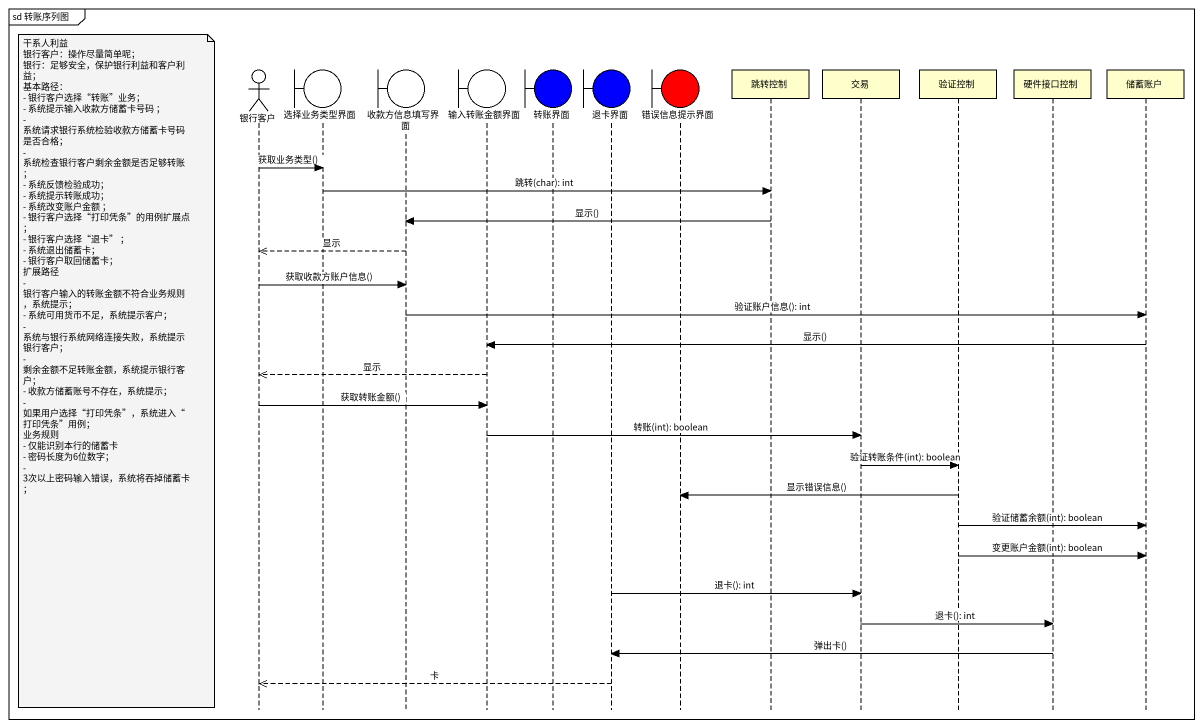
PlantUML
@startuml
mainframe sd 转账序列图
hide footbox
actor 银行客户
boundary 选择业务类型界面
boundary 收款方信息填写界面
boundary 输入转账金额界面
boundary 转账界面 #0000FF
boundary 退卡界面 #0000FF
boundary 错误信息提示界面 #FF0000
participant 跳转控制
participant 交易
participant 验证控制
participant 硬件接口控制
participant 储蓄账户

银行客户 -> 选择业务类型界面 : 获取业务类型()
选择业务类型界面 -> 跳转控制 : 跳转(char): int
跳转控制 -> 收款方信息填写界面 : 显示()
收款方信息填写界面 -->> 银行客户 : 显示
银行客户 -> 收款方信息填写界面 : 获取收款方账户信息()
收款方信息填写界面 -> 储蓄账户 : 验证账户信息(): int
储蓄账户 -> 输入转账金额界面 : 显示()
note left of 银行客户
  干系人利益
  银行客户：操作尽量简单呢；
  银行：足够安全，保护银行利益和客户利益；
  基本路径：
  - 银行客户选择“转账”业务；
  - 系统提示输入收款方储蓄卡号码 ；
  - 系统请求银行系统检验收款方储蓄卡号码是否合格；
  - 系统检查银行客户剩余金额是否足够转账；
  - 系统反馈检验成功；
  - 系统提示转账成功；
  - 系统改变账户金额 ；
  - 银行客户选择“打印凭条”的用例扩展点 ；
  - 银行客户选择“退卡” ；
  - 系统退出储蓄卡；
  - 银行客户取回储蓄卡；
  扩展路径
  - 银行客户输入的转账金额不符合业务规则，系统提示；
  - 系统可用货币不足，系统提示客户；
  - 系统与银行系统网络连接失败，系统提示银行客户；
  - 剩余金额不足转账金额，系统提示银行客户；
  - 收款方储蓄账号不存在，系统提示；
  - 如果用户选择“打印凭条”，系统进入“打印凭条”用例；
  业务规则
  - 仅能识别本行的储蓄卡
  - 密码长度为6位数字；
  - 3次以上密码输入错误，系统将吞掉储蓄卡；
end note
输入转账金额界面 -->> 银行客户 : 显示
银行客户 -> 输入转账金额界面 : 获取转账金额()
输入转账金额界面 -> 交易 : 转账(int): boolean
交易 -> 验证控制 : 验证转账条件(int): boolean
验证控制 -> 错误信息提示界面 : 显示错误信息()
验证控制 -> 储蓄账户 : 验证储蓄余额(int): boolean
验证控制 -> 储蓄账户 : 变更账户金额(int): boolean
退卡界面 -> 交易 : 退卡(): int
交易 -> 硬件接口控制 : 退卡(): int
硬件接口控制 -> 退卡界面 : 弹出卡()
退卡界面 -->> 银行客户 : 卡
@enduml
